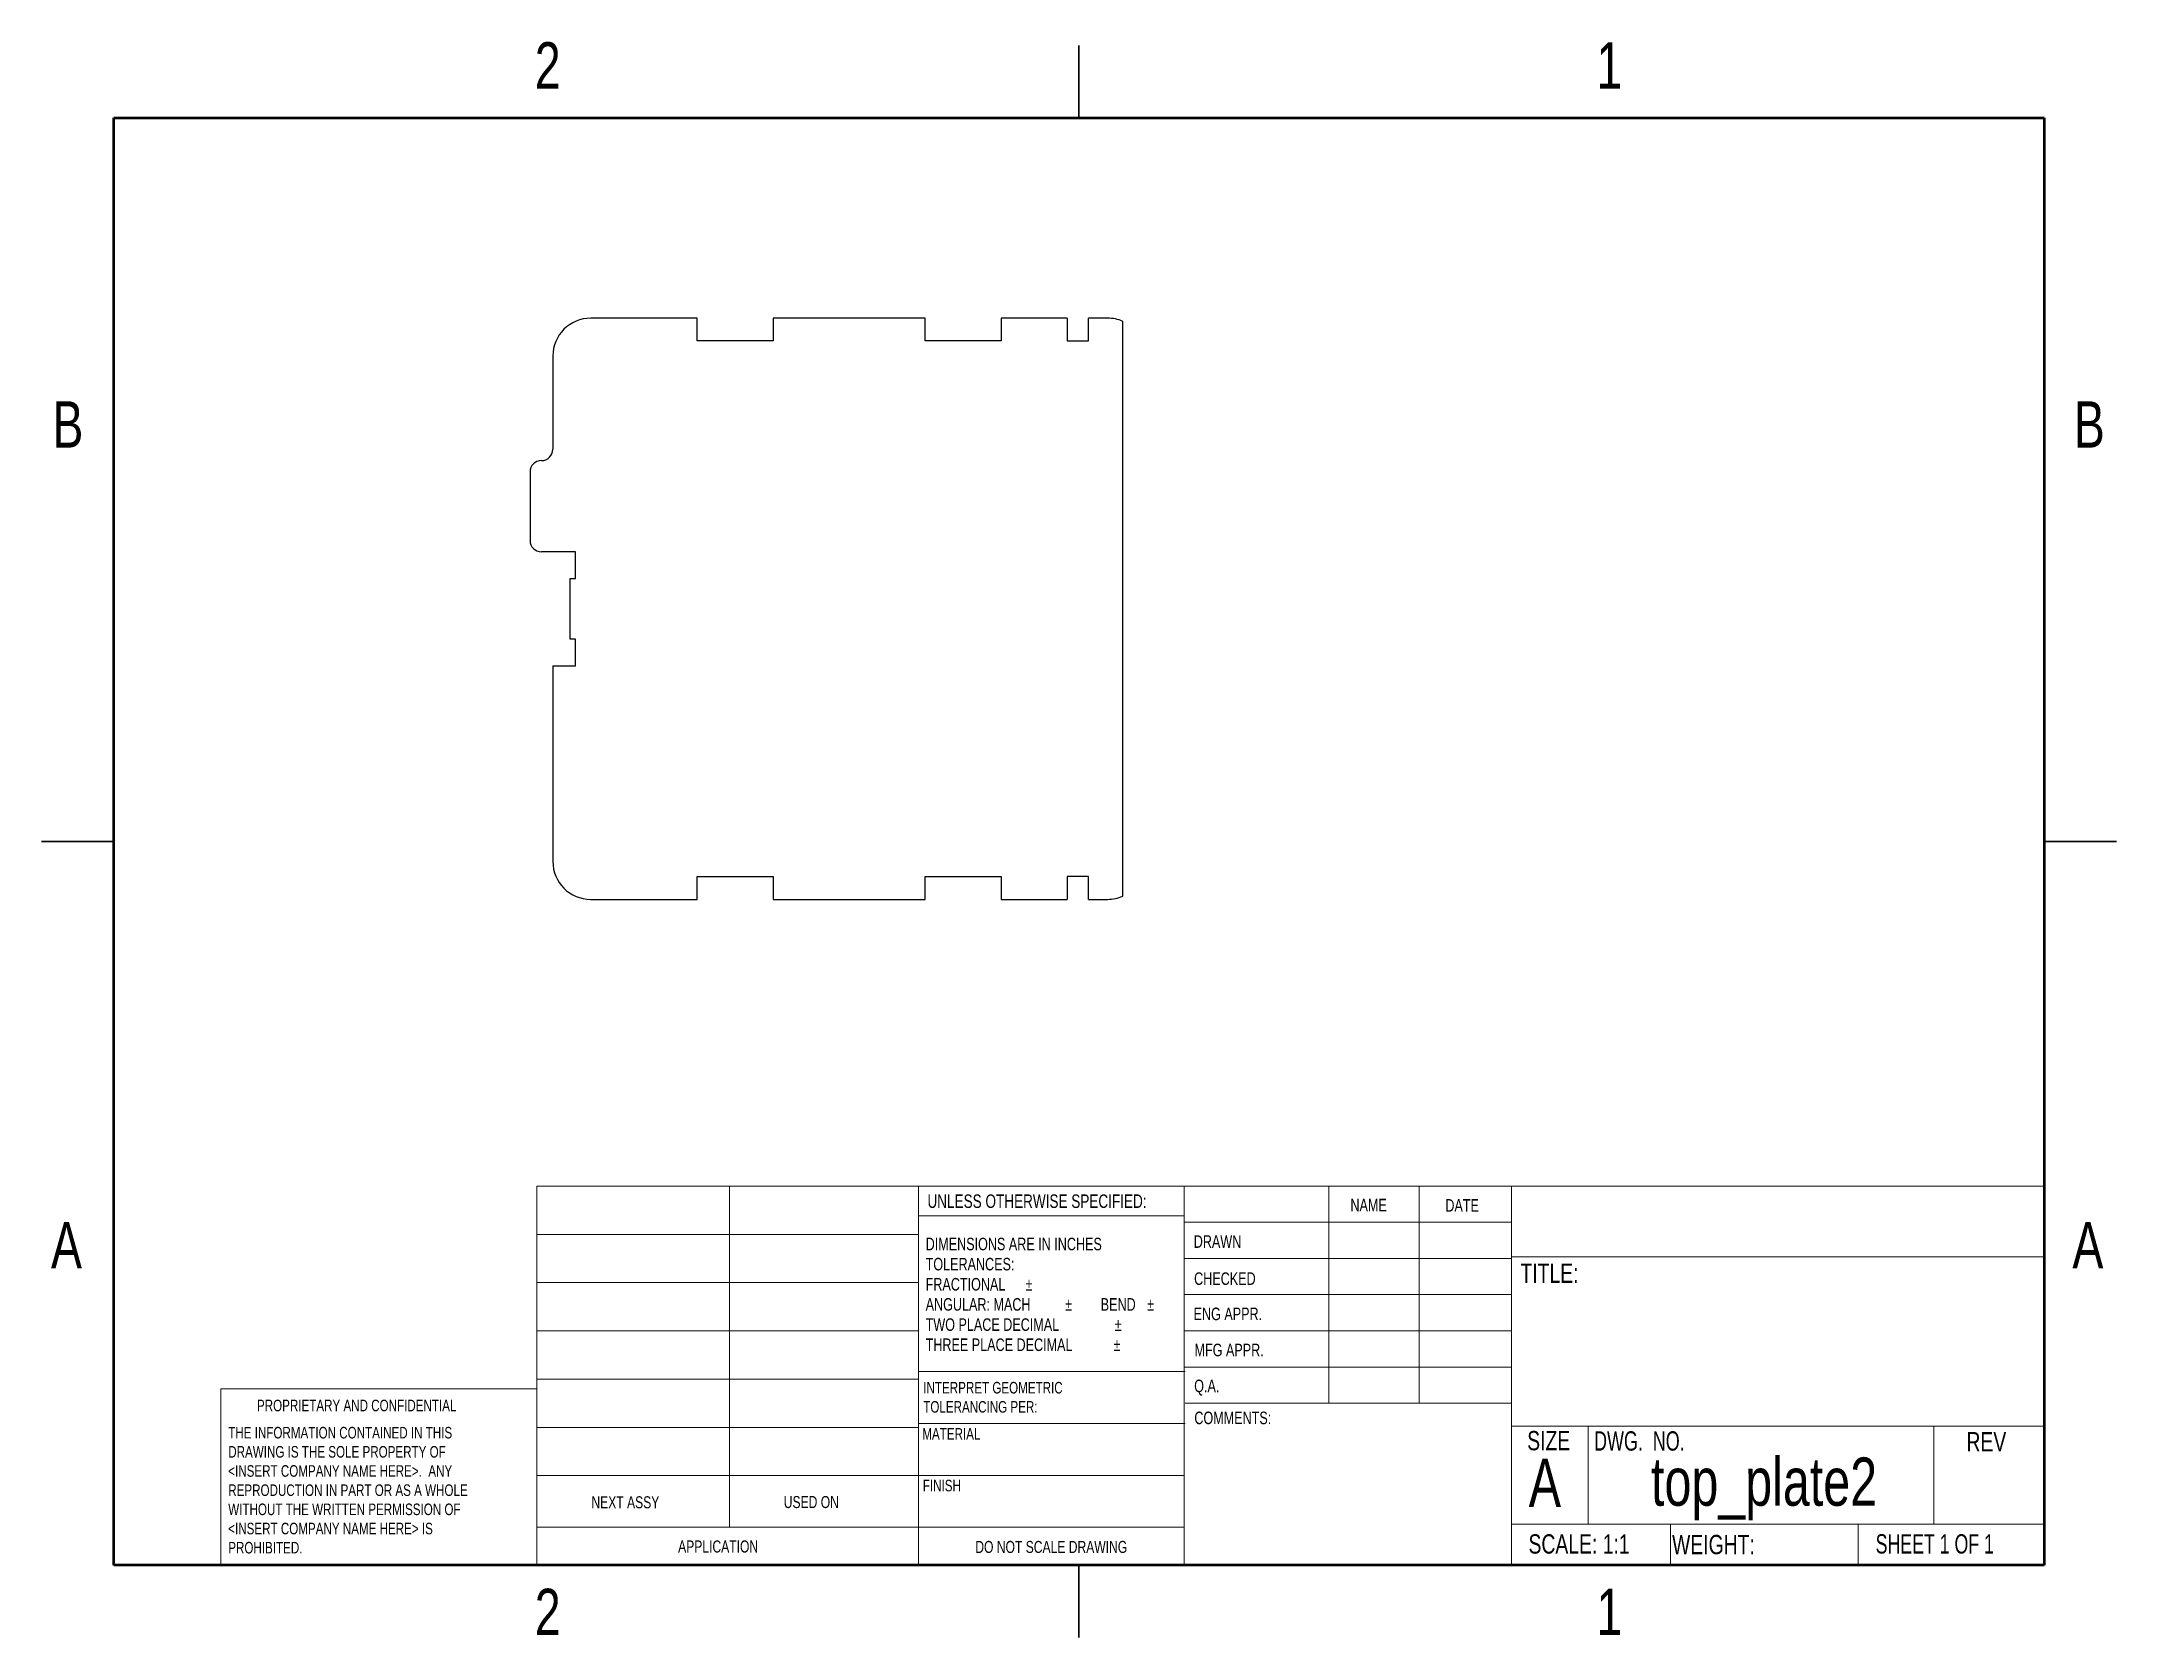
# Model space of a CAD drawing. Header units: millimetres. Extents: x 3 to 276, y 3 to 213.
import ezdxf

# ---------------------------------------------------------------- set-up
doc = ezdxf.new("R2010")
doc.units = ezdxf.units.MM
doc.styles.add('SLDTEXTSTYLE0', font='TXT', dxfattribs={"width": 0.75})
doc.styles.add('SLDTEXTSTYLE1', font='TXT', dxfattribs={"width": 0.6875})
doc.styles.add('SLDTEXTSTYLE2', font='TXT', dxfattribs={"width": 0.694444})

# ---------------------------------------------------------------- blocks, each defined once
blk = doc.blocks.new('SW_NOTE_0')
at = {"color": 0, "linetype": 'Continuous', "lineweight": 0, "char_height": 1.524, "attachment_point": 1, "style": 'SLDTEXTSTYLE0'}
for s, insert in [('INTERPRET GEOMETRIC', (0, 1.96)), ('TOLERANCING PER:', (0, -0.56))]:
    blk.add_mtext(s, dxfattribs=dict(at, insert=insert))
blk = doc.blocks.new('SW_NOTE_0_1')
at = {"color": 0, "linetype": 'Continuous', "lineweight": 0, "char_height": 1.651, "attachment_point": 1, "style": 'SLDTEXTSTYLE0'}
for s, insert in [('DIMENSIONS ARE IN INCHES', (0, 2.13)), ('TOLERANCES:', (0, -0.52)), ('FRACTIONAL', (0, -3.17)), ('%%p', (13.15, -3.17)), ('ANGULAR: MACH', (0, -5.82)), ('%%p', (18.37, -5.82)), ('BEND', (23.04, -5.82)), ('%%p', (29.16, -5.82)), ('TWO PLACE DECIMAL', (0, -8.48)), ('%%p', (24.88, -8.48)), ('THREE PLACE DECIMAL', (0, -11.13)), ('%%p', (24.73, -11.13))]:
    blk.add_mtext(s, dxfattribs=dict(at, insert=insert))
blk = doc.blocks.new('SW_NOTE_0_2')
at = {"color": 0, "linetype": 'Continuous', "lineweight": 0, "char_height": 1.524, "attachment_point": 1, "style": 'SLDTEXTSTYLE0'}
for s, insert in [('THE INFORMATION CONTAINED IN THIS', (0, 1.96)), ('DRAWING IS THE SOLE PROPERTY OF', (0, -0.56)), ('<INSERT COMPANY NAME HERE>.  ANY', (0, -3.08)), ('WITHOUT THE WRITTEN PERMISSION OF', (0, -8.13)), ('REPRODUCTION IN PART OR AS A WHOLE', (0, -5.61)), ('<INSERT COMPANY NAME HERE> IS', (0, -10.66)), ('PROHIBITED.', (0, -13.18))]:
    blk.add_mtext(s, dxfattribs=dict(at, insert=insert))

msp = doc.modelspace()

# ---------------------------------------------------------------- linework, layer by layer
at = {"color": 7, "linetype": 'Continuous', "lineweight": 25}
for p, q in [((139.7, 212.72), (139.7, 203.2)), ((139.7, 203.2), (139.7, 212.72)), ((89.46, 176.84), (75.46, 176.84)), ((89.46, 173.84), (89.46, 176.84)), ((99.46, 176.84), (99.46, 173.84)), ((119.46, 176.84), (99.46, 176.84)), ((119.46, 173.84), (119.46, 176.84)), ((129.46, 176.84), (129.46, 173.84)), ((138.16, 176.84), (129.46, 176.84)), ((138.16, 176.84), (138.16, 173.84)), ((140.96, 173.84), (140.96, 176.84)), ((143.46, 176.84), (140.96, 176.84)), ((145.46, 100.76), (145.46, 176.43)), ((99.46, 173.84), (89.46, 173.84)), ((129.46, 173.84), (119.46, 173.84)), ((138.16, 173.84), (140.96, 173.84)), ((70.46, 171.84), (70.46, 159.59)), ((67.46, 156.59), (67.46, 147.59)), ((73.46, 146.09), (68.96, 146.09)), ((73.46, 142.59), (73.46, 146.09)), ((72.76, 134.59), (72.76, 142.59)), ((72.76, 142.59), (73.46, 142.59)), ((73.46, 134.59), (72.76, 134.59)), ((73.46, 131.09), (73.46, 134.59)), ((70.46, 131.09), (73.46, 131.09)), ((70.46, 131.09), (70.46, 105.34)), ((3.17, 107.95), (12.7, 107.95)), ((12.7, 107.95), (3.17, 107.95)), ((276.23, 107.95), (266.7, 107.95)), ((266.7, 107.95), (276.23, 107.95)), ((89.46, 103.34), (99.46, 103.34)), ((89.46, 100.34), (89.46, 103.34)), ((99.46, 103.34), (99.46, 100.34)), ((119.46, 103.34), (129.46, 103.34)), ((119.46, 100.34), (119.46, 103.34)), ((129.46, 103.34), (129.46, 100.34)), ((140.96, 103.34), (138.16, 103.34)), ((138.16, 103.34), (138.16, 100.34)), ((140.96, 100.34), (140.96, 103.34)), ((75.46, 100.34), (89.46, 100.34)), ((99.46, 100.34), (119.46, 100.34)), ((129.46, 100.34), (138.16, 100.34)), ((140.96, 100.34), (143.46, 100.34)), ((139.7, 3.17), (139.7, 12.7)), ((139.7, 12.7), (139.7, 3.17))]:
    msp.add_line(p, q, dxfattribs=at)
at = {"color": 7, "linetype": 'Continuous', "lineweight": 50}
for p, q in [((12.7, 12.7), (12.7, 203.2)), ((12.7, 203.2), (266.7, 203.2)), ((266.7, 203.2), (266.7, 12.7)), ((266.7, 12.7), (12.7, 12.7))]:
    msp.add_line(p, q, dxfattribs=at)
at = {"color": 7, "linetype": 'Continuous', "lineweight": 18}
for p, q in [((68.35, 62.59), (266.7, 62.59)), ((68.35, 12.7), (68.35, 62.59)), ((93.7, 62.59), (93.7, 17.69)), ((118.57, 12.7), (118.57, 62.59)), ((153.55, 62.59), (153.55, 12.7)), ((172.56, 62.59), (172.56, 34.02)), ((184.46, 62.59), (184.46, 34.02)), ((196.63, 62.59), (196.63, 12.7)), ((153.55, 58.67), (118.57, 58.67)), ((153.55, 57.83), (196.63, 57.83)), ((68.35, 56.24), (118.57, 56.24)), ((153.55, 53.07), (196.63, 53.07)), ((196.63, 53.27), (266.7, 53.27)), ((68.35, 49.89), (118.57, 49.89)), ((153.55, 48.31), (196.63, 48.31)), ((68.35, 43.54), (118.57, 43.54)), ((196.63, 43.54), (153.55, 43.54)), ((196.63, 38.78), (153.55, 38.78)), ((26.77, 12.7), (26.77, 35.92)), ((68.35, 35.92), (26.77, 35.92)), ((68.35, 37.19), (118.57, 37.19)), ((118.57, 38.19), (153.66, 38.19)), ((196.63, 34.02), (153.66, 34.02)), ((68.35, 30.84), (118.57, 30.84)), ((118.57, 31.34), (153.66, 31.34)), ((196.63, 30.98), (266.7, 30.98)), ((206.68, 30.98), (206.68, 18.11)), ((252.17, 30.98), (252.17, 18.11)), ((68.35, 24.49), (118.57, 24.49)), ((118.57, 24.48), (153.55, 24.48)), ((68.35, 17.69), (153.55, 17.69)), ((196.63, 18.11), (266.7, 18.11)), ((217.54, 18.11), (217.54, 12.7)), ((242.22, 18.11), (242.22, 12.7))]:
    msp.add_line(p, q, dxfattribs=at)
at = {"color": 7, "linetype": 'Continuous', "lineweight": 25}
for centre, radius, start, end in [((75.46, 171.84), 5, 90, 180), ((143.46, 171.84), 5, 66.4218, 90), ((68.96, 159.59), 1.5, 270, 0), ((68.96, 156.59), 1.5, 90, 180), ((68.96, 147.59), 1.5, 180, 270), ((75.46, 105.34), 5, 180, 270), ((143.46, 105.34), 5, 270, 293.5782)]:
    msp.add_arc(centre, radius, start, end, dxfattribs=at)

# ---------------------------------------------------------------- block references
at = {"color": 7, "linetype": 'Continuous', "lineweight": 0}
for name, p in [('SW_NOTE_0_1', (119.52, 53.67)), ('SW_NOTE_0', (119.21, 34.86)), ('SW_NOTE_0_2', (27.75, 28.94))]:
    msp.add_blockref(name, p, dxfattribs=at)

# ---------------------------------------------------------------- texts
for s, insert, char_height, attachment_point, style in [('2', (69.79, 213.17), 6.1, 2, 'SLDTEXTSTYLE0'), ('1', (209.49, 213.17), 6.1, 2, 'SLDTEXTSTYLE0'), ('B', (6.65, 165.9), 6.1, 2, 'SLDTEXTSTYLE0'), ('B', (272.65, 165.9), 6.1, 2, 'SLDTEXTSTYLE0'), ('UNLESS OTHERWISE SPECIFIED:', (119.76, 61.5), 1.778, 1, 'SLDTEXTSTYLE0'), ('NAME', (175.42, 60.92), 1.651, 1, 'SLDTEXTSTYLE0'), ('DATE', (187.91, 60.88), 1.651, 1, 'SLDTEXTSTYLE0'), ('A', (6.46, 57.86), 6.1, 2, 'SLDTEXTSTYLE0'), ('A', (272.46, 57.86), 6.1, 2, 'SLDTEXTSTYLE0'), ('DRAWN', (154.8, 56.12), 1.651, 1, 'SLDTEXTSTYLE0'), ('TITLE:', (197.79, 52.39), 2.54, 1, 'SLDTEXTSTYLE0'), ('CHECKED', (154.85, 51.24), 1.651, 1, 'SLDTEXTSTYLE0'), ('ENG APPR.', (154.78, 46.6), 1.651, 1, 'SLDTEXTSTYLE0'), ('MFG APPR.', (154.9, 41.85), 1.651, 1, 'SLDTEXTSTYLE0'), ('Q.A.', (154.86, 37.12), 1.651, 1, 'SLDTEXTSTYLE0'), ('PROPRIETARY AND CONFIDENTIAL', (31.53, 34.48), 1.524, 1, 'SLDTEXTSTYLE0'), ('COMMENTS:', (154.88, 32.91), 1.651, 1, 'SLDTEXTSTYLE0'), ('MATERIAL', (119.08, 30.75), 1.524, 1, 'SLDTEXTSTYLE0'), ('SIZE', (198.68, 30.36), 2.54, 1, 'SLDTEXTSTYLE0'), ('DWG.  NO.', (207.48, 30.32), 2.54, 1, 'SLDTEXTSTYLE2'), ('REV', (256.48, 30.22), 2.54, 1, 'SLDTEXTSTYLE0'), ('A', (198.88, 26.72), 6.35, 1, 'SLDTEXTSTYLE0'), ('top_plate2', (229.85, 26.87), 6.35, 2, 'SLDTEXTSTYLE0'), ('FINISH', (119.15, 23.94), 1.524, 1, 'SLDTEXTSTYLE0'), ('NEXT ASSY', (75.54, 21.77), 1.587, 1, 'SLDTEXTSTYLE0'), ('USED ON', (100.85, 21.8), 1.587, 1, 'SLDTEXTSTYLE0'), ('SCALE: 1:1', (198.85, 16.76), 2.54, 1, 'SLDTEXTSTYLE0'), ('WEIGHT:', (217.74, 16.68), 2.54, 1, 'SLDTEXTSTYLE0'), ('SHEET 1 OF 1', (244.53, 16.77), 2.54, 1, 'SLDTEXTSTYLE1'), ('APPLICATION', (86.95, 15.95), 1.5875, 1, 'SLDTEXTSTYLE0'), ('DO NOT SCALE DRAWING', (136.05, 15.89), 1.5875, 2, 'SLDTEXTSTYLE0'), ('2', (69.79, 9.59), 6.1, 2, 'SLDTEXTSTYLE0'), ('1', (209.49, 9.59), 6.1, 2, 'SLDTEXTSTYLE0')]:
    msp.add_mtext(s, dxfattribs=dict(at, insert=insert, char_height=char_height, attachment_point=attachment_point, style=style))

doc.saveas('drawing.dxf')
